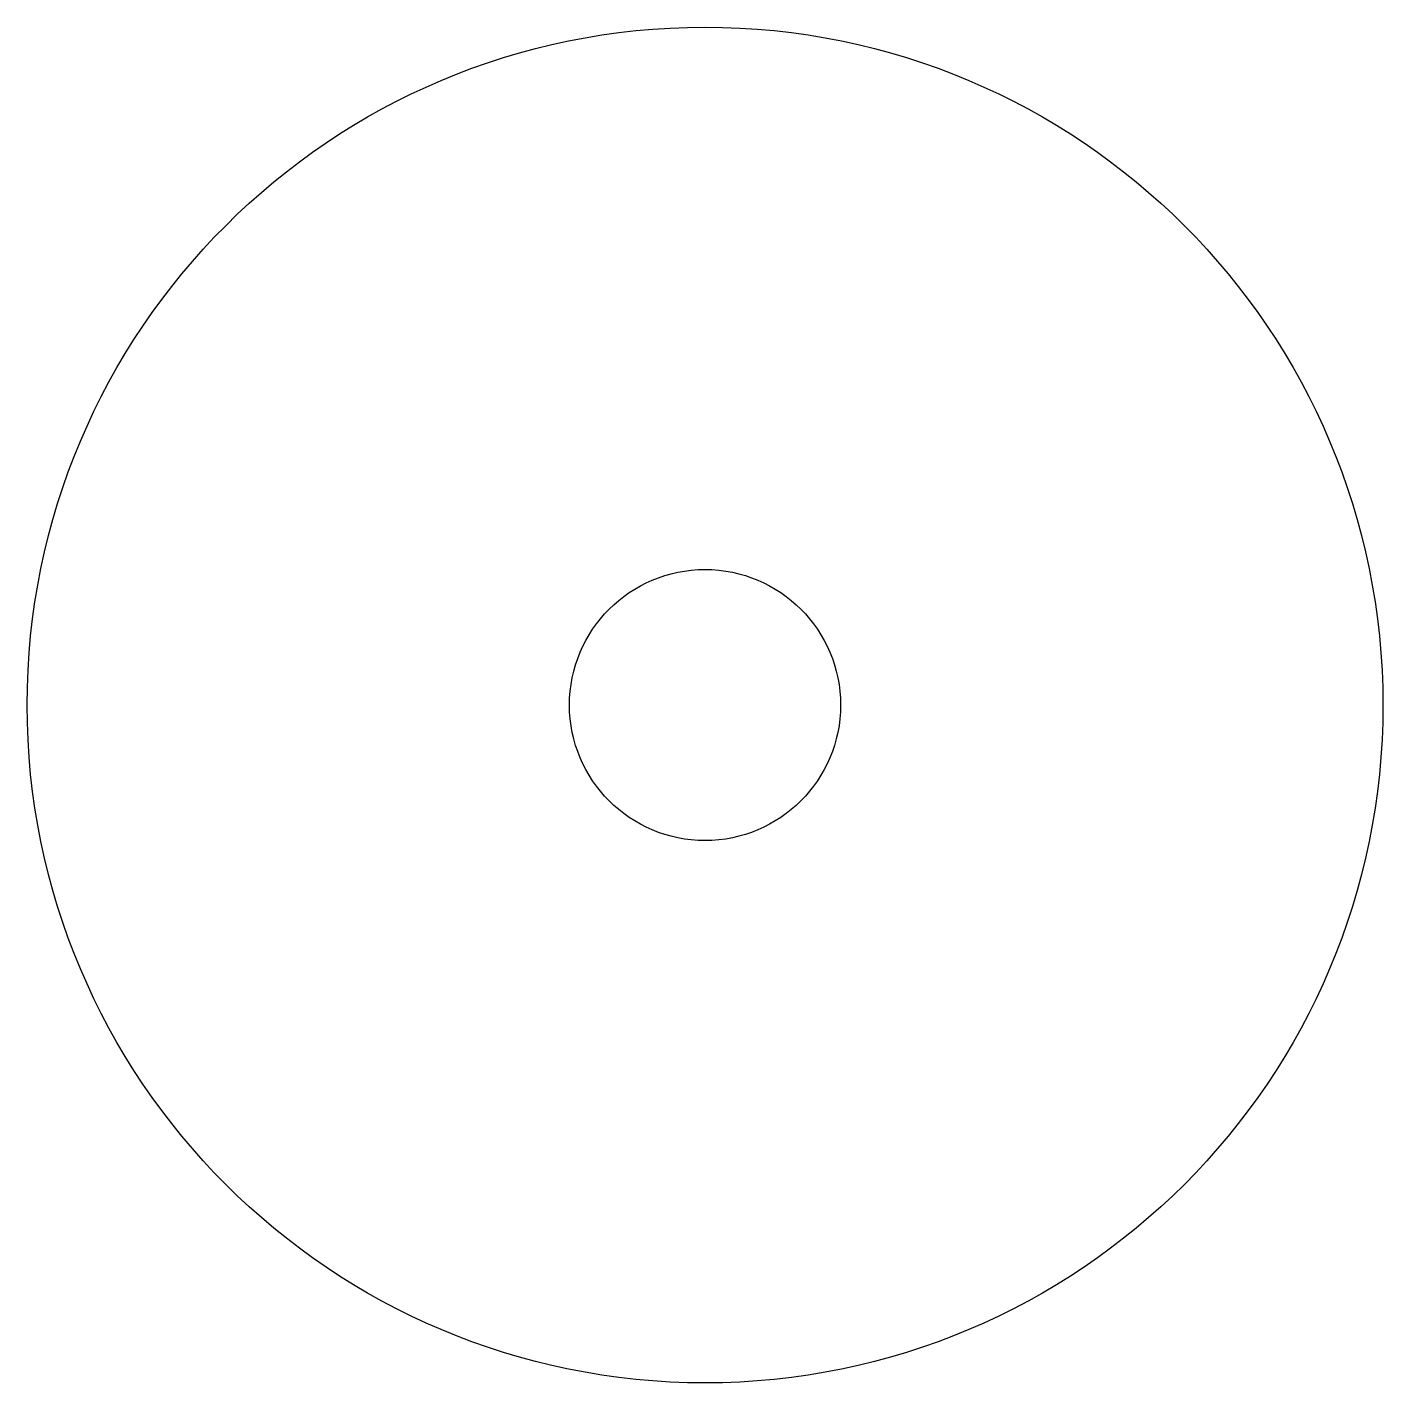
# Model space of a CAD drawing. Header units: millimetres. Extents: x 1044.85 to 1046.6, y 1308.62 to 1310.37.
import ezdxf

# ---------------------------------------------------------------- set-up
doc = ezdxf.new("R2010")
doc.units = ezdxf.units.MM

msp = doc.modelspace()

# ---------------------------------------------------------------- linework, layer by layer
for radius in [0.875, 0.175]:
    msp.add_circle((1045.7292, 1309.4971), radius)

doc.saveas('drawing.dxf')
